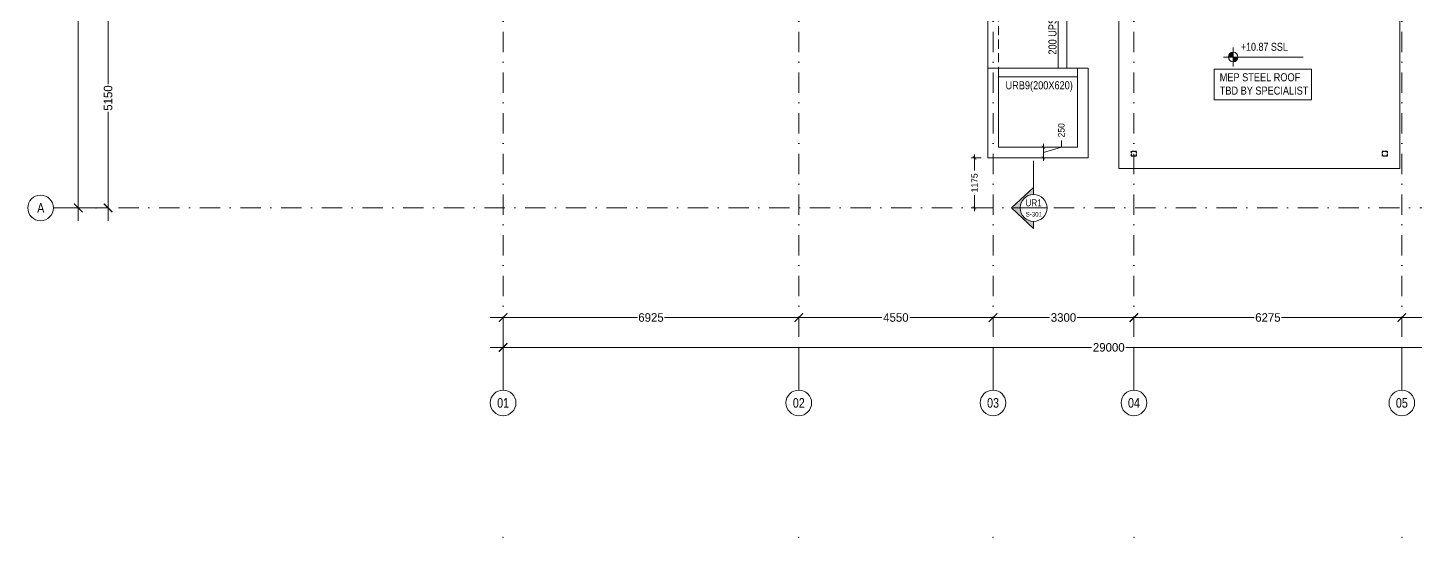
# Model space of a CAD drawing. Header units: millimetres. Extents: x -1760 to 80452, y -32586 to 8596.
# Drawn here: x -1760 to 30739, y -32586 to -20648 of the extents above; entities that cross this region are included whole.
import ezdxf
from ezdxf.enums import TextEntityAlignment as Align

# ---------------------------------------------------------------- set-up
doc = ezdxf.new("R2010")
doc.units = ezdxf.units.MM
doc.header["$LTSCALE"] = 75
for name, pattern in [('DASHDOT2', [12.7, 6.35, -3.175, 0, -3.175]), ('Dot & Dashed', [502.708322, 238.125, -132.291667, 0, -132.291655]), ('Hidden Line', [4.233333, 2.822222, -1.411111])]:
    doc.linetypes.add(name, pattern=pattern)
for name, color, linetype in [('00_A_GRIDS.3D', 1, 'Continuous'), ('02_A_GRIDS.3D', 1, 'Continuous'), ('133-EDEN HILLS- Grid$0$A_DIM 75', 1, 'Continuous')]:
    doc.layers.add(name, color=color, linetype=linetype)
for name, color, linetype, lineweight in [('G-ANNO-DIMS', 111, 'Continuous', 9), ('G-ANNO-SYMB', 111, 'Continuous', 9), ('S-BEAM-IDEN', 2, 'Continuous', 9), ('S-COL', 3, 'Continuous', 13), ('S-SLAB', 3, 'Continuous', 13), ('TXT', 11, 'Continuous', 9)]:
    doc.layers.add(name, color=color, linetype=linetype, lineweight=lineweight)
doc.styles.add('133-5F Grid$0$TEXT 75', font='GOTHIC.TTF', dxfattribs={"height": 150})
doc.styles.add('236 - NAS Mall_CD_GF Plan$0$TEXT 500', font='GOTHIC.TTF', dxfattribs={"height": 350})
doc.styles.add('Arial', font='arial.ttf', dxfattribs={"width": 0.8, "height": 187.5})
doc.styles.add('Arial Narrow_1', font='ARIALN.TTF', dxfattribs={"height": 187.5})
doc.styles.add('Arial Narrow_2', font='ARIALN.TTF', dxfattribs={"height": 262.5})
doc.styles.add('GENERATED_STYLE_3', font='arial.ttf', dxfattribs={"width": 0.8})
doc.styles.add('TEXT 100', font='GOTHIC.TTF', dxfattribs={"height": 200})
doc.dimstyles.new('133-5F Grid$0$DIM 75', dxfattribs={"dimtxt": 150, "dimasz": 80, "dimexe": 75, "dimexo": 75, "dimgap": 75, "dimtad": 0, "dimdec": 0, "dimrnd": 5, "dimzin": 0, "dimdsep": 46, "dimtxsty": '133-5F Grid$0$TEXT 75', "dimblk": '133-5F Grid$0$_ARCHTICK', "dimcen": 0, "dimdle": 75, "dimclrd": 256, "dimclre": 256, "dimclrt": 256, "dimadec": 0, "dimazin": 0, "dimtfac": 1, "dimtdec": 0, "dimtmove": 1, "dimatfit": 3, "dimfxl": 160, "dimfxlon": 1, "dimtolj": 1, "dimtzin": 0, "dimlwd": 0, "dimlwe": 0, "dimarcsym": 0})
doc.dimstyles.new('236 - NAS Mall_CD_GF Plan$0$DIM 500', dxfattribs={"dimtxt": 350, "dimasz": 300, "dimexe": 0, "dimexo": 0, "dimgap": 25, "dimtad": 0, "dimdec": 0, "dimrnd": 5, "dimzin": 0, "dimdsep": 46, "dimtxsty": '236 - NAS Mall_CD_GF Plan$0$TEXT 500', "dimblk": '236 - NAS Mall_CD_GF Plan$0$_ARCHTICK', "dimcen": 0, "dimdle": 300, "dimclrd": 256, "dimclre": 256, "dimclrt": 256, "dimadec": 0, "dimazin": 0, "dimtfac": 1, "dimtdec": 0, "dimtmove": 1, "dimatfit": 3, "dimfxl": 1000, "dimfxlon": 1, "dimtolj": 1, "dimtzin": 0, "dimlwd": 0, "dimlwe": 0, "dimarcsym": 0})

# ---------------------------------------------------------------- blocks, each defined once
blk = doc.blocks.new('Standard grid marker')
at = {"layer": '00_A_GRIDS.3D', "linetype": 'Dot & Dashed', "lineweight": 0}
for p, q in [((1000, 0), (0, 0)), ((29352, 0), (30352, 0))]:
    blk.add_line(p, q, dxfattribs=at)
at = {"layer": '00_A_GRIDS.3D', "linetype": 'DASHDOT2', "lineweight": 0}
blk.add_line((1000, 0), (29352, 0), dxfattribs=at)
at = {"layer": '00_A_GRIDS.3D', "linetype": 'Continuous', "lineweight": 0}
for centre in [(-300, 0), (30652, 0)]:
    blk.add_circle(centre, 300, dxfattribs=at)
at = {"layer": '00_A_GRIDS.3D', "linetype": 'Dot & Dashed', "lineweight": 0}
for p in [(1000, 0), (1000, 0), (33800, 0), (33800, 0)]:
    blk.add_point(p, dxfattribs=at)
at = {"layer": '00_A_GRIDS.3D', "lineweight": 0, "style": 'GENERATED_STYLE_3'}
for tag, p in [('AC_MarkerText_1_0', (-464, -51)), ('AC_MarkerText_1_1', (30488, -51))]:
    blk.add_attdef(tag, text='', height=225, rotation=90, dxfattribs=at).set_placement(p, align=Align.TOP_CENTER)
blk = doc.blocks.new('Standard grid marker_2')
at = {"layer": '00_A_GRIDS.3D', "linetype": 'DASHDOT2', "lineweight": 0}
blk.add_line((1000, 0), (50581, 0), dxfattribs=at)
at = {"layer": '00_A_GRIDS.3D', "linetype": 'Dot & Dashed', "lineweight": 0}
blk.add_line((50581, 0), (51581, 0), dxfattribs=at)
at = {"layer": '00_A_GRIDS.3D', "linetype": 'Continuous', "lineweight": 0}
blk.add_circle((51881, 0), 300, dxfattribs=at)
at = {"layer": '00_A_GRIDS.3D', "linetype": 'Dot & Dashed', "lineweight": 0}
blk.add_point((50581, 0), dxfattribs=at)
blk.add_point((50581, 0), dxfattribs=at)
at = {"layer": '00_A_GRIDS.3D', "lineweight": 0, "style": 'GENERATED_STYLE_3'}
for tag, p in [('AC_MarkerText_1_0', (-300, -215)), ('AC_MarkerText_1_1', (51881, -215))]:
    blk.add_attdef(tag, text='', height=225, rotation=180, dxfattribs=at).set_placement(p, align=Align.TOP_CENTER)
blk = doc.blocks.new('236 - NAS Mall_CD_GF Plan$0$_ARCHTICK')
at = {"color": 0, "linetype": 'ByBlock', "const_width": 0.15}
blk.add_lwpolyline([(-0.5, -0.5), (0.5, 0.5)], dxfattribs=at)
blk = doc.blocks.new('*D11')
at = {"layer": '02_A_GRIDS.3D', "lineweight": 0, "transparency": 16777216}
for p, q in [((-578, -2920), (-578, -13399)), ((-157, -3220), (-578, -3220)), ((-578, -25170), (-578, -14203)), ((-160, -24870), (-578, -24870))]:
    blk.add_line(p, q, dxfattribs=at)
at = {"layer": 'Defpoints', "color": 0, "transparency": 16777216}
for p in [(-157, -3220), (-578, -24870), (-160, -24870)]:
    blk.add_point(p, dxfattribs=at)
at = {"layer": '02_A_GRIDS.3D', "lineweight": 0, "transparency": 16777216, "xscale": 200, "yscale": 200, "zscale": 200}
for p, rotation in [((-578, -3220), 90), ((-578, -24870), 270)]:
    blk.add_blockref('236 - NAS Mall_CD_GF Plan$0$_ARCHTICK', p, dxfattribs=dict(at, rotation=rotation))
at = {"layer": '02_A_GRIDS.3D', "transparency": 16777216, "insert": (-578, -13801), "char_height": 200, "attachment_point": 5, "rotation": 90, "style": 'TEXT 100'}
blk.add_mtext('\\A1;21650', dxfattribs=at)
blk = doc.blocks.new('*D16')
at = {"layer": '02_A_GRIDS.3D', "lineweight": 0, "transparency": 16777216}
for p, q in [((122, -19420), (122, -21971)), ((-300, -19720), (122, -19720)), ((122, -25170), (122, -22618)), ((-300, -24870), (122, -24870))]:
    blk.add_line(p, q, dxfattribs=at)
at = {"layer": 'Defpoints', "color": 0, "transparency": 16777216}
for p in [(-300, -19720), (-300, -24870), (122, -24870)]:
    blk.add_point(p, dxfattribs=at)
at = {"layer": '02_A_GRIDS.3D', "lineweight": 0, "transparency": 16777216, "xscale": 200, "yscale": 200, "zscale": 200}
for p, rotation in [((122, -19720), 90), ((122, -24870), 270)]:
    blk.add_blockref('236 - NAS Mall_CD_GF Plan$0$_ARCHTICK', p, dxfattribs=dict(at, rotation=rotation))
at = {"layer": '02_A_GRIDS.3D', "transparency": 16777216, "insert": (122, -22295), "char_height": 200, "attachment_point": 5, "rotation": 90, "style": 'TEXT 100'}
blk.add_mtext('\\A1;5150', dxfattribs=at)
blk = doc.blocks.new('*D17')
at = {"layer": '02_A_GRIDS.3D', "lineweight": 0, "transparency": 16777216}
for p, q in [((9075, -27438), (12519, -27438)), ((9375, -27859), (9375, -27438)), ((16600, -27438), (13156, -27438)), ((16300, -27859), (16300, -27438))]:
    blk.add_line(p, q, dxfattribs=at)
at = {"layer": 'Defpoints', "color": 0, "transparency": 16777216}
for p in [(16300, -27438), (9375, -27859), (16300, -27859)]:
    blk.add_point(p, dxfattribs=at)
at = {"layer": '02_A_GRIDS.3D', "lineweight": 0, "transparency": 16777216, "xscale": 200, "yscale": 200, "zscale": 200, "rotation": 180}
blk.add_blockref('236 - NAS Mall_CD_GF Plan$0$_ARCHTICK', (9375, -27438), dxfattribs=at)
at = {"layer": '02_A_GRIDS.3D', "lineweight": 0, "transparency": 16777216, "xscale": 200, "yscale": 200, "zscale": 200}
blk.add_blockref('236 - NAS Mall_CD_GF Plan$0$_ARCHTICK', (16300, -27438), dxfattribs=at)
at = {"layer": '02_A_GRIDS.3D', "transparency": 16777216, "insert": (12838, -27438), "char_height": 200, "attachment_point": 5, "style": 'TEXT 100'}
blk.add_mtext('\\A1;6925', dxfattribs=at)
blk = doc.blocks.new('*D18')
at = {"layer": '02_A_GRIDS.3D', "lineweight": 0, "transparency": 16777216}
for p, q in [((16000, -27438), (18249, -27438)), ((16300, -27859), (16300, -27438)), ((21150, -27438), (18901, -27438)), ((20850, -27859), (20850, -27438))]:
    blk.add_line(p, q, dxfattribs=at)
at = {"layer": 'Defpoints', "color": 0, "transparency": 16777216}
for p in [(20850, -27438), (16300, -27859), (20850, -27859)]:
    blk.add_point(p, dxfattribs=at)
at = {"layer": '02_A_GRIDS.3D', "lineweight": 0, "transparency": 16777216, "xscale": 200, "yscale": 200, "zscale": 200, "rotation": 180}
blk.add_blockref('236 - NAS Mall_CD_GF Plan$0$_ARCHTICK', (16300, -27438), dxfattribs=at)
at = {"layer": '02_A_GRIDS.3D', "lineweight": 0, "transparency": 16777216, "xscale": 200, "yscale": 200, "zscale": 200}
blk.add_blockref('236 - NAS Mall_CD_GF Plan$0$_ARCHTICK', (20850, -27438), dxfattribs=at)
at = {"layer": '02_A_GRIDS.3D', "transparency": 16777216, "insert": (18575, -27438), "char_height": 200, "attachment_point": 5, "style": 'TEXT 100'}
blk.add_mtext('\\A1;4550', dxfattribs=at)
blk = doc.blocks.new('*D19')
at = {"layer": '02_A_GRIDS.3D', "lineweight": 0, "transparency": 16777216}
for p, q in [((20550, -27438), (22176, -27438)), ((20850, -27859), (20850, -27438)), ((24450, -27438), (22824, -27438)), ((24150, -27859), (24150, -27438))]:
    blk.add_line(p, q, dxfattribs=at)
at = {"layer": 'Defpoints', "color": 0, "transparency": 16777216}
for p in [(24150, -27438), (20850, -27859), (24150, -27859)]:
    blk.add_point(p, dxfattribs=at)
at = {"layer": '02_A_GRIDS.3D', "lineweight": 0, "transparency": 16777216, "xscale": 200, "yscale": 200, "zscale": 200, "rotation": 180}
blk.add_blockref('236 - NAS Mall_CD_GF Plan$0$_ARCHTICK', (20850, -27438), dxfattribs=at)
at = {"layer": '02_A_GRIDS.3D', "lineweight": 0, "transparency": 16777216, "xscale": 200, "yscale": 200, "zscale": 200}
blk.add_blockref('236 - NAS Mall_CD_GF Plan$0$_ARCHTICK', (24150, -27438), dxfattribs=at)
at = {"layer": '02_A_GRIDS.3D', "transparency": 16777216, "insert": (22500, -27438), "char_height": 200, "attachment_point": 5, "style": 'TEXT 100'}
blk.add_mtext('\\A1;3300', dxfattribs=at)
blk = doc.blocks.new('*D20')
at = {"layer": '02_A_GRIDS.3D', "lineweight": 0, "transparency": 16777216}
for p, q in [((23850, -27438), (26969, -27438)), ((24150, -27859), (24150, -27438)), ((30725, -27438), (27606, -27438)), ((30425, -27859), (30425, -27438))]:
    blk.add_line(p, q, dxfattribs=at)
at = {"layer": 'Defpoints', "color": 0, "transparency": 16777216}
for p in [(30425, -27438), (24150, -27859), (30425, -27859)]:
    blk.add_point(p, dxfattribs=at)
at = {"layer": '02_A_GRIDS.3D', "lineweight": 0, "transparency": 16777216, "xscale": 200, "yscale": 200, "zscale": 200, "rotation": 180}
blk.add_blockref('236 - NAS Mall_CD_GF Plan$0$_ARCHTICK', (24150, -27438), dxfattribs=at)
at = {"layer": '02_A_GRIDS.3D', "lineweight": 0, "transparency": 16777216, "xscale": 200, "yscale": 200, "zscale": 200}
blk.add_blockref('236 - NAS Mall_CD_GF Plan$0$_ARCHTICK', (30425, -27438), dxfattribs=at)
at = {"layer": '02_A_GRIDS.3D', "transparency": 16777216, "insert": (27288, -27438), "char_height": 200, "attachment_point": 5, "style": 'TEXT 100'}
blk.add_mtext('\\A1;6275', dxfattribs=at)
blk = doc.blocks.new('*D21')
at = {"layer": '02_A_GRIDS.3D', "lineweight": 0, "transparency": 16777216}
for p, q in [((30125, -27438), (34081, -27438)), ((30425, -27859), (30425, -27438)), ((38675, -27438), (34719, -27438)), ((38375, -27859), (38375, -27438))]:
    blk.add_line(p, q, dxfattribs=at)
at = {"layer": 'Defpoints', "color": 0, "transparency": 16777216}
for p in [(38375, -27438), (30425, -27859), (38375, -27859)]:
    blk.add_point(p, dxfattribs=at)
at = {"layer": '02_A_GRIDS.3D', "lineweight": 0, "transparency": 16777216, "xscale": 200, "yscale": 200, "zscale": 200, "rotation": 180}
blk.add_blockref('236 - NAS Mall_CD_GF Plan$0$_ARCHTICK', (30425, -27438), dxfattribs=at)
at = {"layer": '02_A_GRIDS.3D', "lineweight": 0, "transparency": 16777216, "xscale": 200, "yscale": 200, "zscale": 200}
blk.add_blockref('236 - NAS Mall_CD_GF Plan$0$_ARCHTICK', (38375, -27438), dxfattribs=at)
at = {"layer": '02_A_GRIDS.3D', "transparency": 16777216, "insert": (34400, -27438), "char_height": 200, "attachment_point": 5, "style": 'TEXT 100'}
blk.add_mtext('\\A1;7950', dxfattribs=at)
blk = doc.blocks.new('*D22')
at = {"layer": '02_A_GRIDS.3D', "lineweight": 0, "transparency": 16777216}
for p, q in [((9375, -27716), (9375, -28138)), ((38375, -27716), (38375, -28138)), ((9075, -28138), (23159, -28138)), ((38675, -28138), (23963, -28138))]:
    blk.add_line(p, q, dxfattribs=at)
at = {"layer": 'Defpoints', "color": 0, "transparency": 16777216}
for p in [(9375, -27716), (38375, -27716), (38375, -28138)]:
    blk.add_point(p, dxfattribs=at)
at = {"layer": '02_A_GRIDS.3D', "lineweight": 0, "transparency": 16777216, "xscale": 200, "yscale": 200, "zscale": 200, "rotation": 180}
blk.add_blockref('236 - NAS Mall_CD_GF Plan$0$_ARCHTICK', (9375, -28138), dxfattribs=at)
at = {"layer": '02_A_GRIDS.3D', "lineweight": 0, "transparency": 16777216, "xscale": 200, "yscale": 200, "zscale": 200}
blk.add_blockref('236 - NAS Mall_CD_GF Plan$0$_ARCHTICK', (38375, -28138), dxfattribs=at)
at = {"layer": '02_A_GRIDS.3D', "transparency": 16777216, "insert": (23561, -28138), "char_height": 200, "attachment_point": 5, "style": 'TEXT 100'}
blk.add_mtext('\\A1;29000', dxfattribs=at)
blk = doc.blocks.new('133-5F Grid$0$_ARCHTICK')
at = {"color": 0, "linetype": 'ByBlock', "const_width": 0.15}
blk.add_lwpolyline([(-0.5, -0.5), (0.5, 0.5)], dxfattribs=at)
blk = doc.blocks.new('*D30')
at = {"layer": '133-EDEN HILLS- Grid$0$A_DIM 75', "lineweight": 0, "transparency": 16777216}
for p, q in [((20575, -23695), (20340, -23695)), ((20415, -23620), (20415, -23995)), ((20415, -24945), (20415, -24570)), ((20575, -24870), (20340, -24870))]:
    blk.add_line(p, q, dxfattribs=at)
at = {"layer": 'Defpoints', "color": 0, "transparency": 16777216}
for p in [(20725, -23695), (20415, -24870), (20725, -24870)]:
    blk.add_point(p, dxfattribs=at)
at = {"layer": '133-EDEN HILLS- Grid$0$A_DIM 75', "lineweight": 0, "transparency": 16777216, "xscale": 80, "yscale": 80, "zscale": 80}
for p, rotation in [((20415, -23695), 90), ((20415, -24870), 270)]:
    blk.add_blockref('133-5F Grid$0$_ARCHTICK', p, dxfattribs=dict(at, rotation=rotation))
at = {"layer": '133-EDEN HILLS- Grid$0$A_DIM 75', "transparency": 16777216, "insert": (20415, -24283), "char_height": 150, "attachment_point": 5, "rotation": 90, "style": '133-5F Grid$0$TEXT 75'}
blk.add_mtext('\\A1;1175', dxfattribs=at)
blk = doc.blocks.new('*D31')
at = {"layer": '133-EDEN HILLS- Grid$0$A_DIM 75', "lineweight": 0, "transparency": 16777216}
for p, q in [((22028, -23770), (22028, -23370)), ((22451, -23443), (22451, -23293)), ((21975, -23445), (22103, -23445)), ((21975, -23695), (22103, -23695)), ((22028, -23570), (22451, -23443))]:
    blk.add_line(p, q, dxfattribs=at)
at = {"layer": 'Defpoints', "color": 0, "transparency": 16777216}
for p in [(21900, -23445), (21900, -23695), (22028, -23445)]:
    blk.add_point(p, dxfattribs=at)
at = {"layer": '133-EDEN HILLS- Grid$0$A_DIM 75', "lineweight": 0, "transparency": 16777216, "xscale": 80, "yscale": 80, "zscale": 80}
for p, rotation in [((22028, -23445), 90), ((22028, -23695), 270)]:
    blk.add_blockref('133-5F Grid$0$_ARCHTICK', p, dxfattribs=dict(at, rotation=rotation))
at = {"layer": '133-EDEN HILLS- Grid$0$A_DIM 75', "transparency": 16777216, "insert": (22451, -23051), "char_height": 150, "attachment_point": 5, "rotation": 90, "style": '133-5F Grid$0$TEXT 75'}
blk.add_mtext('\\A1;250', dxfattribs=at)
blk = doc.blocks.new('Section - SECTION_HEAD-614868-VILLA E - FOUNDATION')
at = {"layer": 'G-ANNO-SYMB'}
h = blk.add_hatch(color=256, dxfattribs=at)
edge = h.paths.add_edge_path(flags=0)
edge.add_line((-11.86, 0), (-15.02, 0))
edge.add_line((-15.02, 0), (-5.86, 9.83))
edge.add_line((-5.86, 9.83), (3.31, 0))
edge.add_line((3.31, 0), (0.14, 0))
edge.add_arc((-5.86, 0), 6, 0, 180)
for p, q in [((-5.86, 9.83), (-15.02, 0)), ((3.31, 0), (-5.86, 9.83)), ((-15.02, 0), (-11.86, 0)), ((0.14, 0), (15.14, 0)), ((0.14, 0), (3.31, 0))]:
    blk.add_line(p, q, dxfattribs=at)
for start, end in [(0, 180), (0, 180), (180, 0)]:
    blk.add_arc((-5.86, 0), 6, start, end, dxfattribs=at)
blk = doc.blocks.new('stcl')
at = {"layer": 'S-COL', "linetype": 'Hidden Line', "ltscale": 0.2}
for points in [[(25639, -20585), (25759, -20585), (25759, -20705), (25639, -20705)], [(25647, -20593), (25751, -20593), (25751, -20697), (25647, -20697)]]:
    blk.add_lwpolyline(points, close=True, dxfattribs=at)
blk = doc.blocks.new('Spot Elevations - WYE_Spot Elevation - Target Filled-619581-VILLA E - FIRST FLOOR')
at = {"layer": 'G-ANNO-DIMS'}
h = blk.add_hatch(color=256, dxfattribs=at)
edge = h.paths.add_edge_path(flags=0)
edge.add_line((0, 0), (-1.5, 0))
edge.add_arc((0, 0), 1.5, 90, 180, ccw=False)
edge.add_line((0, 1.5), (0, 0))
h = blk.add_hatch(color=256, dxfattribs=at)
edge = h.paths.add_edge_path(flags=0)
edge.add_line((0, 0), (1.5, 0))
edge.add_arc((0, 0), 1.5, 270, 360, ccw=False)
edge.add_line((0, -1.5), (0, 0))
for p, q in [((-3, 0), (3.01, 0)), ((0, -3), (0, 3))]:
    blk.add_line(p, q, dxfattribs=at)
blk.add_circle((0, 0), 1.5, dxfattribs=at)

msp = doc.modelspace()

# ---------------------------------------------------------------- linework, layer by layer
at = {"layer": 'G-ANNO-DIMS'}
for p, q in [((26575.1, -21334.5), (26474.1, -21334.5)), ((28116.6, -21334.5), (26575.1, -21334.5))]:
    msp.add_line(p, q, dxfattribs=at)
at = {"layer": 'G-ANNO-SYMB'}
msp.add_line((21484.3, -24869.7), (22114.3, -24869.8), dxfattribs=at)
at = {"layer": 'S-COL'}
msp.add_lwpolyline([(23075.1, -21595), (23075.1, -23695.1), (20725, -23695.1), (20725, -21595), (20975, -21595), (20975, -23445.1), (22825.1, -23445.1), (22825.1, -21595)], close=True, dxfattribs=at)
at = {"layer": 'S-SLAB'}
for p, q in [((20725, -4095), (20725, -21595)), ((22378.1, -19595), (22378.1, -21595)), ((22578.1, -19795), (22578.1, -21595)), ((22625, -21595), (22825.1, -21595))]:
    msp.add_line(p, q, dxfattribs=at)
at = {"layer": 'S-SLAB', "linetype": 'Hidden Line'}
for p, q in [((20725, -18070), (20725, -21570)), ((20975, -18070), (20975, -21595))]:
    msp.add_line(p, q, dxfattribs=at)
at = {"layer": 'S-SLAB'}
for points in [[(23800.1, -23949.8), (30375, -23949.8), (30375, -19869.9), (23800.1, -19869.9)], [(22825.1, -21595), (20975, -21595), (20975, -21795), (22825.1, -21795)]]:
    msp.add_lwpolyline(points, close=True, dxfattribs=at)
at = {"layer": 'TXT', "lineweight": 20, "flags": 128}
msp.add_lwpolyline([(26032.4, -21619.8), (28308.8, -21619.8), (28308.8, -22338.1), (26032.4, -22338.1)], close=True, dxfattribs=at)

# ---------------------------------------------------------------- block references
at = {"layer": '00_A_GRIDS.3D', "linetype": 'Dot & Dashed'}
ref = msp.add_blockref('Standard grid marker', (9375, 1214.2), dxfattribs=dict(at, zscale=1000, rotation=270))
ref.add_attrib('AC_MarkerText_1', '01', dxfattribs={"layer": '02_A_GRIDS.3D', "color": 7, "lineweight": 0, "height": 225, "rotation": 360, "style": 'GENERATED_STYLE_3', "width": 0.8}).set_placement((9375, 1626.7), align=Align.TOP_CENTER)
ref.add_attrib('AC_MarkerText_1_1', '01', dxfattribs={"color": 7, "lineweight": 0, "height": 225, "rotation": 360, "style": 'GENERATED_STYLE_3', "width": 0.8}).set_placement((9375, -29325.3), align=Align.TOP_CENTER)
at = {"layer": '00_A_GRIDS.3D', "linetype": 'Continuous'}
ref = msp.add_blockref('Standard grid marker_2', (50421.5, -24870), dxfattribs=dict(at, zscale=1000, rotation=180))
ref.add_attrib('AC_MarkerText_1_1', 'A', dxfattribs={"color": 7, "lineweight": 0, "height": 225, "rotation": 360, "style": 'GENERATED_STYLE_3', "width": 0.8}).set_placement((-1454.9, -24757.5), align=Align.TOP_CENTER)
at = {"layer": '02_A_GRIDS.3D', "linetype": 'Dot & Dashed'}
ref = msp.add_blockref('Standard grid marker', (16300, 1214.2), dxfattribs=dict(at, zscale=1000, rotation=270))
ref.add_attrib('AC_MarkerText_1', '02', dxfattribs={"color": 7, "lineweight": 0, "height": 225, "rotation": 360, "style": 'GENERATED_STYLE_3', "width": 0.8}).set_placement((16300, 1626.7), align=Align.TOP_CENTER)
ref.add_attrib('AC_MarkerText_1_1', '02', dxfattribs={"layer": '00_A_GRIDS.3D', "color": 7, "lineweight": 0, "height": 225, "rotation": 360, "style": 'GENERATED_STYLE_3', "width": 0.8}).set_placement((16300, -29325.3), align=Align.TOP_CENTER)
ref = msp.add_blockref('Standard grid marker', (20850, 1214.2), dxfattribs=dict(at, zscale=1000, rotation=270))
ref.add_attrib('AC_MarkerText_1', '03', dxfattribs={"color": 7, "lineweight": 0, "height": 225, "rotation": 360, "style": 'GENERATED_STYLE_3', "width": 0.8}).set_placement((20850, 1626.7), align=Align.TOP_CENTER)
ref.add_attrib('AC_MarkerText_1_1', '03', dxfattribs={"layer": '00_A_GRIDS.3D', "color": 7, "lineweight": 0, "height": 225, "rotation": 360, "style": 'GENERATED_STYLE_3', "width": 0.8}).set_placement((20850, -29325.3), align=Align.TOP_CENTER)
ref = msp.add_blockref('Standard grid marker', (24150, 1214.2), dxfattribs=dict(at, zscale=1000, rotation=270))
ref.add_attrib('AC_MarkerText_1', '04', dxfattribs={"color": 7, "lineweight": 0, "height": 225, "rotation": 360, "style": 'GENERATED_STYLE_3', "width": 0.8}).set_placement((24150, 1626.7), align=Align.TOP_CENTER)
ref.add_attrib('AC_MarkerText_1_1', '04', dxfattribs={"layer": '00_A_GRIDS.3D', "color": 7, "lineweight": 0, "height": 225, "rotation": 360, "style": 'GENERATED_STYLE_3', "width": 0.8}).set_placement((24150, -29325.3), align=Align.TOP_CENTER)
ref = msp.add_blockref('Standard grid marker', (30425, 1214.2), dxfattribs=dict(at, zscale=1000, rotation=270))
ref.add_attrib('AC_MarkerText_1', '05', dxfattribs={"color": 7, "lineweight": 0, "height": 225, "rotation": 360, "style": 'GENERATED_STYLE_3', "width": 0.8}).set_placement((30425, 1626.7), align=Align.TOP_CENTER)
ref.add_attrib('AC_MarkerText_1_1', '05', dxfattribs={"layer": '00_A_GRIDS.3D', "color": 7, "lineweight": 0, "height": 225, "rotation": 360, "style": 'GENERATED_STYLE_3', "width": 0.8}).set_placement((30425, -29325.3), align=Align.TOP_CENTER)
at = {"layer": 'G-ANNO-DIMS', "xscale": 74.99999999999996, "yscale": 74.99999999999996, "zscale": 74.99999999999996}
msp.add_blockref('Spot Elevations - WYE_Spot Elevation - Target Filled-619581-VILLA E - FIRST FLOOR', (26474.1, -21334.5), dxfattribs=at)
at = {"layer": 'G-ANNO-SYMB', "extrusion": (0, 0, -1), "xscale": -52.49999999999997, "yscale": 52.49999999999997, "zscale": 52.49999999999997, "rotation": 269.9405816738328}
msp.add_blockref('Section - SECTION_HEAD-614868-VILLA E - FOUNDATION', (-21799.1, -24562.5), dxfattribs=at)
at = {"layer": 'S-COL', "xscale": -1, "rotation": 180}
msp.add_blockref('stcl', (-1550.7, -44244.9), dxfattribs=at)
at = {"layer": 'S-COL', "rotation": 180}
msp.add_blockref('stcl', (55725.8, -44244.9), dxfattribs=at)

# ---------------------------------------------------------------- texts
at = {"layer": 'G-ANNO-SYMB', "attachment_point": 5, "rotation": 359.99133}
for s, insert, char_height, width, style in [('\\A1;UR1', (21800.7, -24750.2), 165.37, 126.881, 'Arial Narrow_1'), ('S-301', (21805.7, -25018.5), 105, 323.24, 'Arial Narrow_2')]:
    msp.add_mtext(s, dxfattribs=dict(at, insert=insert, char_height=char_height, width=width, style=style))
at = {"layer": 'S-BEAM-IDEN', "lineweight": 20, "insert": (22147.9, -21277.8), "char_height": 187.5, "width": 1713.653, "attachment_point": 1, "rotation": 90, "style": 'Arial Narrow_1'}
msp.add_mtext('200 UPSTAND', dxfattribs=at)
at = {"layer": 'S-BEAM-IDEN', "lineweight": 20, "insert": (21143.1, -21902.3), "char_height": 187.5, "width": 1713.653, "attachment_point": 1, "style": 'Arial Narrow_1'}
msp.add_mtext('URB9(200X620)', dxfattribs=at)
at = {"layer": 'TXT', "lineweight": 20, "insert": (26159.6, -21715), "char_height": 187.5, "width": 2175.279, "attachment_point": 1, "style": 'Arial Narrow_1'}
msp.add_mtext('MEP STEEL ROOF TBD BY SPECIALIST', dxfattribs=at)

# ---------------------------------------------------------------- dimensions: what is measured, and where the dimension line sits
at = {"layer": '02_A_GRIDS.3D'}
dim = msp.add_linear_dim(base=(-578.4, -24870), p1=(-156.5, -3220), p2=(-159.8, -24870), angle=270, dimstyle='236 - NAS Mall_CD_GF Plan$0$DIM 500', override={"dimtxt": 187.5, "dimasz": 200, "dimtxsty": 'TEXT 100'}, dxfattribs=at)
dim.commit()
dim.dimension.update_dxf_attribs({"geometry": '*D11', "text_midpoint": (-578.4, -13800.9), "dimtype": 160})
dim = msp.add_linear_dim(base=(121.6, -24870), p1=(-300.4, -19719.9), p2=(-300.4, -24870), angle=270, dimstyle='236 - NAS Mall_CD_GF Plan$0$DIM 500', override={"dimtxt": 187.5, "dimasz": 200, "dimtxsty": 'TEXT 100'}, dxfattribs=at)
dim.commit()
dim.dimension.update_dxf_attribs({"geometry": '*D16', "text_midpoint": (121.6, -22294.9)})
for base, p1, p2, picture, middle in [((16300, -27437.5), (9375, -27859.4), (16300, -27859.4), '*D17', (12837.5, -27437.5)), ((20850, -27437.5), (16300, -27859.4), (20850, -27859.4), '*D18', (18575, -27437.5)), ((24150, -27437.5), (20850, -27859.4), (24150, -27859.4), '*D19', (22500, -27437.5)), ((30425, -27437.5), (24150, -27859.4), (30425, -27859.4), '*D20', (27287.5, -27437.5)), ((38375, -27437.5), (30425, -27859.4), (38375, -27859.4), '*D21', (34400, -27437.5))]:
    dim = msp.add_linear_dim(base=base, p1=p1, p2=p2, dimstyle='236 - NAS Mall_CD_GF Plan$0$DIM 500', override={"dimtxt": 187.5, "dimasz": 200, "dimtxsty": 'TEXT 100'}, dxfattribs=at)
    dim.commit()
    dim.dimension.update_dxf_attribs({"geometry": picture, "text_midpoint": middle})
dim = msp.add_linear_dim(base=(38375, -28137.5), p1=(9375, -27715.6), p2=(38375, -27715.6), dimstyle='236 - NAS Mall_CD_GF Plan$0$DIM 500', override={"dimtxt": 187.5, "dimasz": 200, "dimtxsty": 'TEXT 100'}, dxfattribs=at)
dim.commit()
dim.dimension.update_dxf_attribs({"geometry": '*D22', "text_midpoint": (23561.2, -28137.5), "dimtype": 160})
at = {"layer": '133-EDEN HILLS- Grid$0$A_DIM 75'}
for base, p1, p2, picture, middle in [((22027.6, -23445.2), (21900.1, -23695.1), (21900, -23445.2), '*D31', (22451.5, -23218)), ((20415.3, -24870), (20725, -23695.1), (20725, -24870), '*D30', (20415.3, -24282.5))]:
    dim = msp.add_linear_dim(base=base, p1=p1, p2=p2, angle=90, dimstyle='133-5F Grid$0$DIM 75', dxfattribs=at)
    dim.commit()
    dim.dimension.update_dxf_attribs({"geometry": picture, "text_midpoint": middle})

# ---------------------------------------------------------------- next in the draw order: texts
at = {"layer": 'G-ANNO-DIMS', "insert": (26653.6, -21000.8), "char_height": 187.5, "width": 1733.153, "attachment_point": 1, "line_spacing_factor": 0.941778, "style": 'Arial', "bg_fill": 3, "box_fill_scale": 1.25, "bg_fill_color": 256, "bg_fill_true_color": 13158600, "bg_fill_transparency": 0}
msp.add_mtext('+10.87 SSL', dxfattribs=at)

doc.saveas('drawing.dxf')
